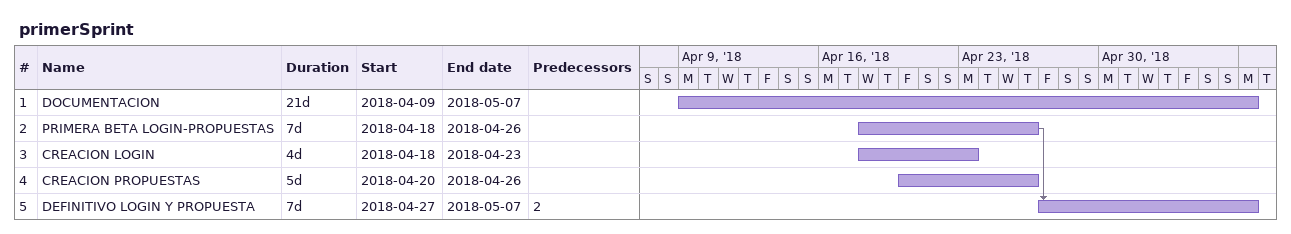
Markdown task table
primerSprint

| ID | Task | Duration | Start | Finish | Predecessors |
|---|---|---|---|---|---|
| 1 | DOCUMENTACION | 21d | 2018-04-09 | 2018-05-07 |  |
| 2 | PRIMERA BETA LOGIN-PROPUESTAS | 7d | 2018-04-18 | 2018-04-26 |  |
| 3 | CREACION LOGIN | 4d | 2018-04-18 | 2018-04-23 |  |
| 4 | CREACION PROPUESTAS | 5d | 2018-04-20 | 2018-04-26 |  |
| 5 | DEFINITIVO LOGIN Y PROPUESTA | 7d | 2018-04-27 | 2018-05-07 | 2 |
